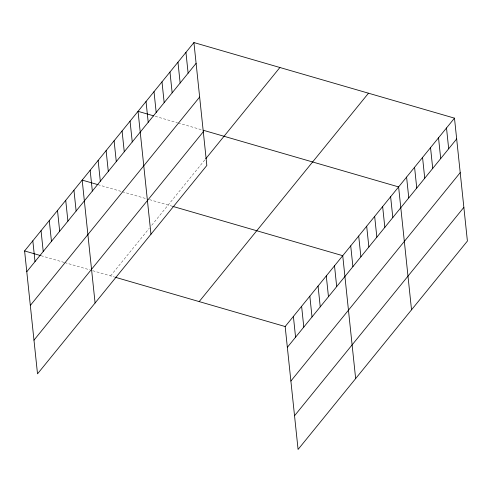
<?xml version="1.0" encoding="UTF-8"?>
<svg xmlns="http://www.w3.org/2000/svg" width="492" height="492" viewBox="0 0 492 492"><rect width="100%" height="100%" fill="white"/><g stroke="black" fill="none" stroke-linecap="round" stroke-linejoin="round"><path stroke-width="0.37" stroke-dasharray="2.46 1.84" d="M110.583 275.895L149.285 228.263M151.708 225.287L205.25 159.39M155.238 116.315L177.452 122.76M178.172 122.969L202.532 130.036M97.933 184.666L121.579 191.529M122.293 191.739L146.659 198.805M149.525 199.635L171.843 206.111M41.082 255.729L64.009 262.377M64.729 262.587L89.808 269.862M92.674 270.698L114.279 276.965"/><path stroke-width="0.74" d="M193.922 42.558L206.837 165.46L37.515 373.846L24.6 250.945L193.922 42.558L454.485 118.154L467.4 241.055L298.078 449.442L285.163 326.54L454.485 118.154M26.783 271.738L196.105 63.345M30.326 305.434L199.647 97.047M33.979 340.15L203.294 131.764M205.718 158.811L279.905 67.502M199.18 301.596L368.496 93.203M287.346 347.327L456.668 138.941M290.889 381.029L460.211 172.637M294.542 415.746L463.858 207.353M153.805 115.897L138.043 111.327L150.964 234.229M203.251 130.245L398.606 186.917L411.527 309.819M97.933 184.666L82.17 180.097L95.085 302.998M172.581 206.326L342.733 255.686L355.648 378.588M24.6 250.945L40.362 255.52M115.017 277.18L285.163 326.54M446.502 127.975L448.686 148.762M438.52 137.797L440.703 158.59M430.537 147.625L432.72 168.412M422.554 157.446L424.737 178.239M414.572 167.274L416.755 188.061M406.589 177.095L408.772 197.882M390.623 196.745L392.813 217.532M382.641 206.566L384.83 227.359M374.658 216.394L376.847 237.181M366.681 226.215L368.865 247.002M358.699 236.037L360.882 256.83M350.716 245.865L352.899 266.652M334.511 265.809L336.694 286.596M326.282 275.932L328.471 296.719M318.06 286.055L320.243 306.842M309.837 296.178L312.02 316.965M301.614 306.295L303.798 327.088M293.386 316.418L295.575 337.211M185.939 52.38L188.122 73.173M177.956 62.207L180.14 82.994M169.974 72.029L172.157 92.822M161.991 81.856L164.174 102.644M154.008 91.678L156.192 112.465M146.026 101.5L148.209 122.293M130.06 121.149L132.25 141.942M122.078 130.977L124.267 151.764M114.095 140.798L116.284 161.585M106.112 150.62L108.301 171.413M98.136 160.447L100.319 181.234M90.153 170.269L92.336 191.062M73.941 190.213L76.131 211.007M65.719 200.336L67.908 221.129M57.496 210.459L59.68 231.246M49.274 220.582L51.457 241.369M41.045 230.705L43.234 251.492M32.823 240.828L35.012 261.615"/></g></svg>
